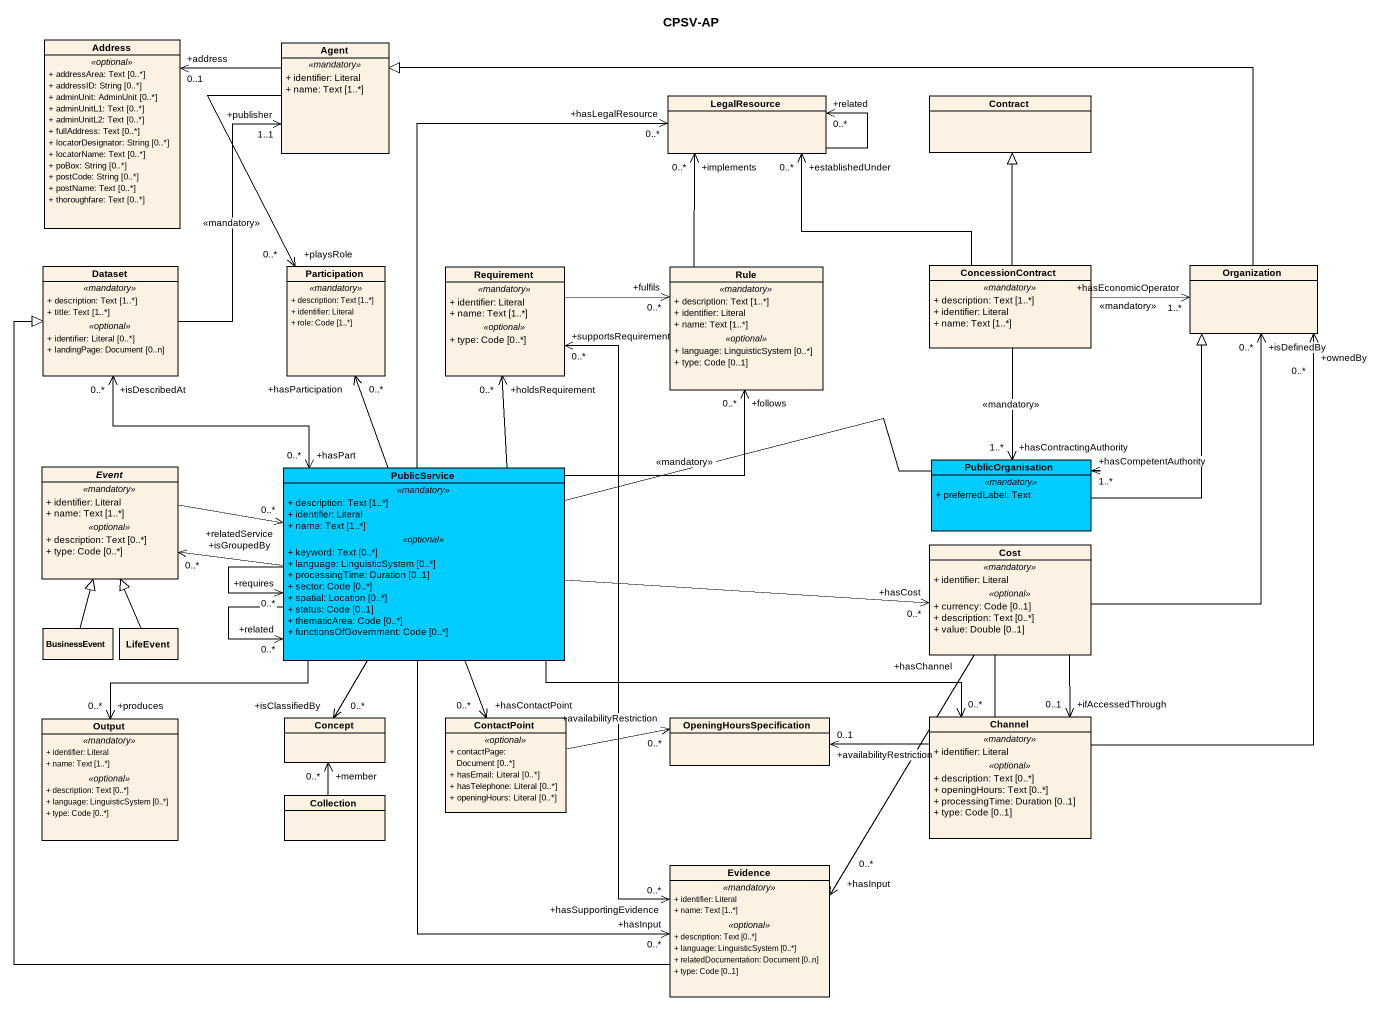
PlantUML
@startuml
title CPSV-AP
hide circle
hide empty members
skinparam classAttributeIconSize 0
class Address {
  .. <<optional>> ..
  + addressArea: Text [0..*]
  + addressID: String [0..*]
  + adminUnit: AdminUnit [0..*]
  + adminUnitL1: Text [0..*]
  + adminUnitL2: Text [0..*]
  + fullAddress: Text [0..*]
  + locatorDesignator: String [0..*]
  + locatorName: Text [0..*]
  + poBox: String [0..*]
  + postCode: String [0..*]
  + postName: Text [0..*]
  + thoroughfare: Text [0..*]
}
class "Agent" as Agent_ {
  .. <<mandatory>> ..
  + identifier: Literal
  + name: Text [1..*]
}
class LegalResource
class Contract
class Dataset {
  .. <<mandatory>> ..
  + description: Text [1..*]
  + title: Text [1..*]
  .. <<optional>> ..
  + identifier: Literal [0..*]
  + landingPage: Document [0..n]
}
class Participation {
  .. <<mandatory>> ..
  + description: Text [1..*]
  + identifier: Literal
  + role: Code [1..*]
}
class Requirement {
  .. <<mandatory>> ..
  + identifier: Literal
  + name: Text [1..*]
  .. <<optional>> ..
  + type: Code [0..*]
}
class Rule {
  .. <<mandatory>> ..
  + description: Text [1..*]
  + identifier: Literal
  + name: Text [1..*]
  .. <<optional>> ..
  + language: LinguisticSystem [0..*]
  + type: Code [0..1]
}
class ConcessionContract {
  .. <<mandatory>> ..
  + description: Text [1..*]
  + identifier: Literal
  + name: Text [1..*]
}
class Organization
abstract class Event {
  .. <<mandatory>> ..
  + identifier: Literal
  + name: Text [1..*]
  .. <<optional>> ..
  + description: Text [0..*]
  + type: Code [0..*]
}
class PublicService #00CCFF {
  .. <<mandatory>> ..
  + description: Text [1..*]
  + identifier: Literal
  + name: Text [1..*]
  .. <<optional>> ..
  + keyword: Text [0..*]
  + language: LinguisticSystem [0..*]
  + processingTime: Duration [0..1]
  + sector: Code [0..*]
  + spatial: Location [0..*]
  + status: Code [0..1]
  + thematicArea: Code [0..*]
  + functionsOfGovernment: Code [0..*]
}
class PublicOrganisation #00CCFF {
  .. <<mandatory>> ..
  + preferredLabel: Text
}
class Cost {
  .. <<mandatory>> ..
  + identifier: Literal
  .. <<optional>> ..
  + currency: Code [0..1]
  + description: Text [0..*]
  + value: Double [0..1]
}
class BusinessEvent
class LifeEvent
class Output {
  .. <<mandatory>> ..
  + identifier: Literal
  + name: Text [1..*]
  .. <<optional>> ..
  + description: Text [0..*]
  + language: LinguisticSystem [0..*]
  + type: Code [0..*]
}
class Concept
class ContactPoint {
  .. <<optional>> ..
  + contactPage: Document [0..*]
  + hasEmail: Literal [0..*]
  + hasTelephone: Literal [0..*]
  + openingHours: Literal [0..*]
}
class OpeningHoursSpecification
class Channel {
  .. <<mandatory>> ..
  + identifier: Literal
  .. <<optional>> ..
  + description: Text [0..*]
  + openingHours: Text [0..*]
  + processingTime: Duration [0..1]
  + type: Code [0..1]
}
class Collection
class Evidence {
  .. <<mandatory>> ..
  + identifier: Literal
  + name: Text [1..*]
  .. <<optional>> ..
  + description: Text [0..*]
  + language: LinguisticSystem [0..*]
  + relatedDocumentation: Document [0..n]
  + type: Code [0..1]
}
Agent_ -left-> "+address\n0..1" Address
Agent_ --> "+playsRole\n0..*" Participation
LegalResource --> "+related\n0..*" LegalResource
Dataset -up-> "+publisher\n1..1" Agent_ : <<mandatory>>
Requirement -right-> "+fulfils\n0..*" Rule
Rule -up-> "+implements\n0..*" LegalResource
ConcessionContract -up-> "+establishedUnder\n0..*" LegalResource
ConcessionContract -up-|> Contract
ConcessionContract -right-> "+hasEconomicOperator\n1..*" Organization : <<mandatory>>
ConcessionContract --> "+hasContractingAuthority\n1..*" PublicOrganisation : <<mandatory>>
Organization -left-|> Agent_
Event -right-> "+relatedService\n0..*" PublicService
PublicService -up-> "+hasLegalResource\n0..*" LegalResource
PublicService "+hasPart\n0..*" <-up-> "+isDescribedAt\n0..*" Dataset
PublicService -up-> "+hasParticipation\n0..*" Participation
PublicService -up-> "+holdsRequirement\n0..*" Requirement
PublicService -up-> "+follows\n0..*" Rule
PublicService -left-> "+isGroupedBy\n0..*" Event
PublicService --> "+requires\n0..*" PublicService
PublicService --> "+related\n0..*" PublicService
PublicService -right-> "+hasCompetentAuthority\n1..*" PublicOrganisation : <<mandatory>>
PublicService -right-> "+hasCost\n0..*" Cost
PublicService --> "+produces\n0..*" Output
PublicService --> "+isClassifiedBy\n0..*" Concept
PublicService --> "+hasContactPoint\n0..*" ContactPoint
PublicService -right-> "+hasChannel\n0..*" Channel
PublicService --> "+hasInput\n0..*" Evidence
PublicOrganisation -up-|> Organization
Cost -up-> "+isDefinedBy\n0..*" Organization
Cost --> "+ifAccessedThrough\n0..1" Channel
BusinessEvent -up-|> Event
LifeEvent -up-|> Event
ContactPoint -right-> "+availabilityRestriction\n0..*" OpeningHoursSpecification
Channel -up-> "+ownedBy\n0..*" Organization
Channel -left-> "+availabilityRestriction\n0..1" OpeningHoursSpecification
Channel -left-> "+hasInput\n0..*" Evidence
Collection -up-> "+member\n0..*" Concept
Evidence -up-|> Dataset
Evidence "+hasSupportingEvidence\n0..*" <-up-> "+supportsRequirement\n0..*" Requirement
@enduml
